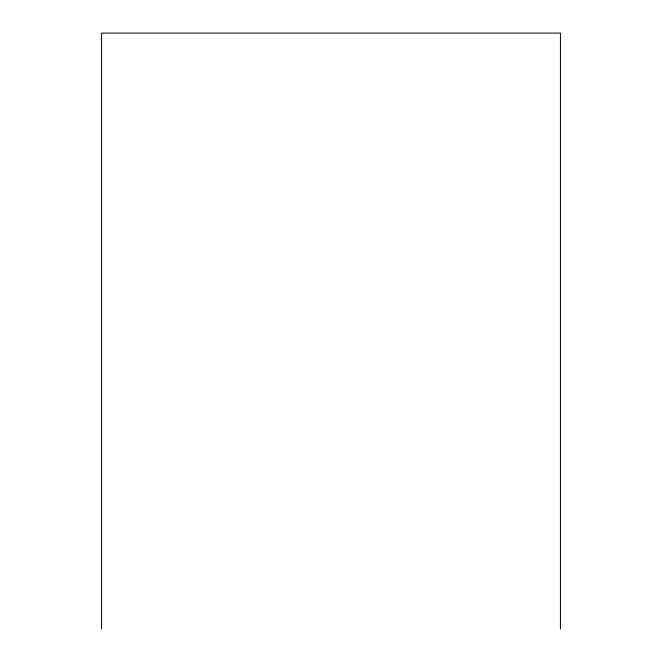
<?xml version="1.0" encoding="UTF-8"?>
<svg xmlns="http://www.w3.org/2000/svg" width="662" height="662" viewBox="0 0 662 662"><rect width="100%" height="100%" fill="white"/><g stroke="black" fill="none" stroke-linecap="round" stroke-linejoin="round"><path stroke-width="0.99" d="M560.433 628.9L560.433 33.1L101.567 33.1L101.567 628.9"/></g></svg>
